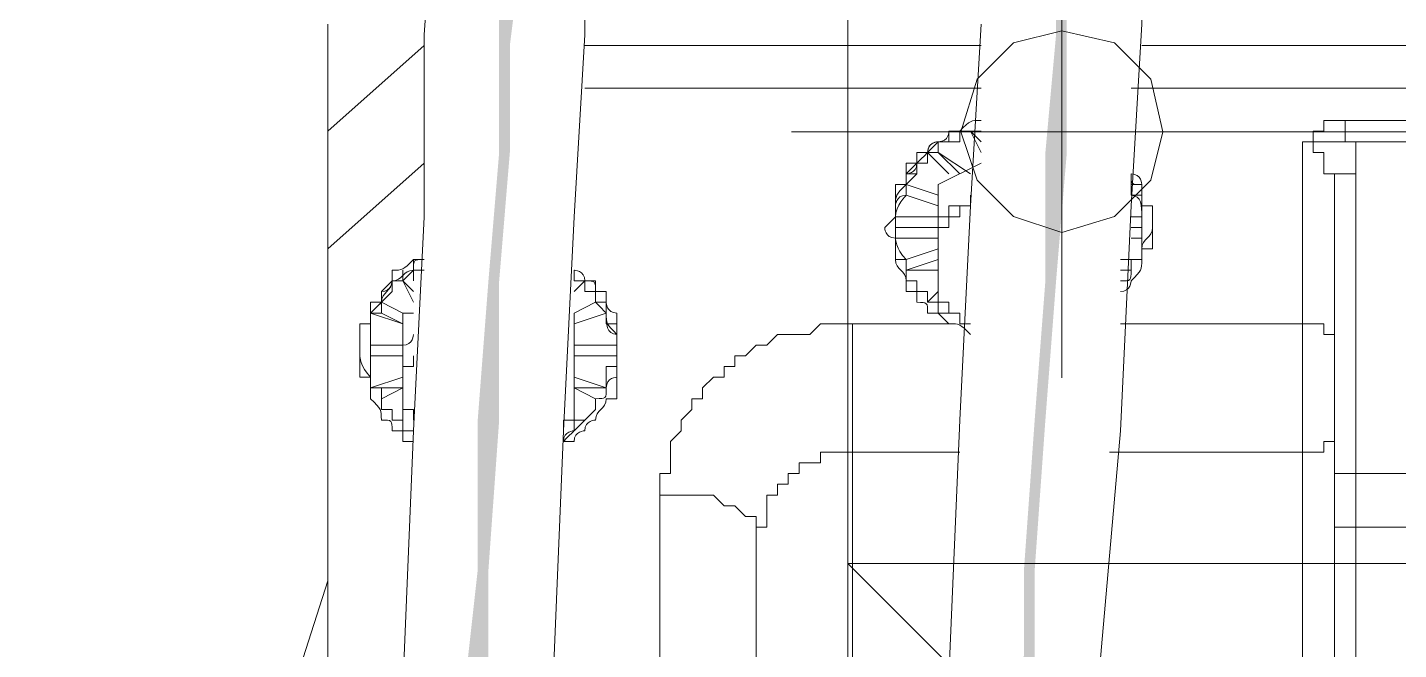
# Model space of a CAD drawing. Header units: millimetres. Extents: x 25083 to 52777, y 24772 to 45779.
# Drawn here: x 49221.9 to 49269.44, y 36955.42 to 36977.01 of the extents above; entities that cross this region are included whole.
import ezdxf

# ---------------------------------------------------------------- set-up
doc = ezdxf.new("R2010")
doc.units = ezdxf.units.MM
doc.layers.add('小车', color=7, linetype='Continuous')
doc.styles.get("Standard").update_dxf_attribs({"font": ''})
doc.styles.get('Standard').set_extended_font_data('SimSun')
doc.dimstyles.new('15', dxfattribs={"dimtxt": 15, "dimasz": 10, "dimexe": 2, "dimexo": 1, "dimgap": 1, "dimtad": 1, "dimdsep": 46, "dimtxsty": 'Standard', "dimcen": 2.5, "dimadec": 0, "dimazin": 0, "dimtfac": 1, "dimtmove": 2, "dimatfit": 3, "dimfxl": 1, "dimtolj": 1, "dimarcsym": 0})

# ---------------------------------------------------------------- blocks, each defined once
blk = doc.blocks.new('zw$D2F4')
h = blk.add_hatch(color=7)
edge = h.paths.add_edge_path(flags=0)
edge.add_spline(control_points=[(347.221, 1052.431), (347.221, 1052.431), (347.221, 1063.201), (347.221, 1063.201), (347.221, 1063.201), (346.849, 1063.201), (346.849, 1063.201), (346.849, 1063.201), (346.849, 1052.431), (346.849, 1052.431), (346.849, 1052.431), (347.221, 1052.431), (347.221, 1052.431), (347.221, 1052.431), (347.221, 1052.431), (347.221, 1052.431)], knot_values=[0, 0, 0, 0, 1, 1, 1, 2, 2, 2, 3, 3, 3, 4, 4, 4, 5, 5, 5, 5], degree=3, periodic=0)
edge = h.paths.add_edge_path(flags=0)
edge.add_spline(control_points=[(347.963, 1073.599), (347.963, 1073.599), (347.963, 1077.684), (347.963, 1077.684), (347.963, 1077.684), (348.335, 1082.883), (348.335, 1082.883), (348.335, 1082.883), (348.335, 1087.711), (348.335, 1087.711), (348.335, 1087.711), (348.706, 1092.167), (348.706, 1092.167), (348.706, 1092.167), (348.706, 1095.88), (348.706, 1095.88), (348.706, 1095.88), (349.077, 1098.851), (349.077, 1098.851), (349.077, 1098.851), (349.077, 1101.451), (349.077, 1101.451), (349.077, 1101.451), (348.335, 1101.451), (348.335, 1101.451), (348.335, 1101.451), (348.335, 1098.851), (348.335, 1098.851), (348.335, 1098.851), (348.335, 1098.851), (348.335, 1098.851), (348.335, 1098.851), (348.335, 1092.167), (348.335, 1092.167), (348.335, 1092.167), (347.963, 1087.711), (347.963, 1087.711), (347.963, 1087.711), (347.592, 1082.883), (347.592, 1082.883), (347.592, 1082.883), (347.592, 1077.684), (347.592, 1077.684), (347.592, 1077.684), (347.221, 1074.342), (347.221, 1074.342), (347.221, 1074.342), (347.221, 1073.599), (347.221, 1073.599), (347.221, 1073.599), (347.963, 1073.599), (347.963, 1073.599), (347.963, 1073.599), (347.963, 1073.599), (347.963, 1073.599)], knot_values=[0, 0, 0, 0, 1, 1, 1, 2, 2, 2, 3, 3, 3, 4, 4, 4, 5, 5, 5, 6, 6, 6, 7, 7, 7, 8, 8, 8, 9, 9, 9, 10, 10, 10, 11, 11, 11, 12, 12, 12, 13, 13, 13, 14, 14, 14, 15, 15, 15, 16, 16, 16, 17, 17, 17, 18, 18, 18, 18], degree=3, periodic=0)
h = blk.add_hatch(color=7)
edge = h.paths.add_edge_path(flags=0)
edge.add_spline(control_points=[(366.16, 1052.803), (366.16, 1052.803), (366.16, 1060.601), (366.16, 1060.601), (366.16, 1060.601), (366.531, 1063.572), (366.531, 1063.572), (366.531, 1063.572), (365.789, 1063.572), (365.789, 1063.572), (365.789, 1063.572), (365.789, 1052.803), (365.789, 1052.803), (365.789, 1052.803), (366.16, 1052.803), (366.16, 1052.803), (366.16, 1052.803), (366.16, 1052.803), (366.16, 1052.803)], knot_values=[0, 0, 0, 0, 1, 1, 1, 2, 2, 2, 3, 3, 3, 4, 4, 4, 5, 5, 5, 6, 6, 6, 6], degree=3, periodic=0)
edge = h.paths.add_edge_path(flags=0)
edge.add_spline(control_points=[(366.903, 1073.97), (366.903, 1073.97), (366.903, 1077.684), (366.903, 1077.684), (366.903, 1077.684), (367.274, 1082.883), (367.274, 1082.883), (367.274, 1082.883), (367.645, 1087.711), (367.645, 1087.711), (367.645, 1087.711), (368.017, 1092.167), (368.017, 1092.167), (368.017, 1092.167), (368.017, 1099.223), (368.017, 1099.223), (368.017, 1099.223), (368.388, 1101.451), (368.388, 1101.451), (368.388, 1101.451), (367.645, 1101.451), (367.645, 1101.451), (367.645, 1101.451), (367.645, 1099.223), (367.645, 1099.223), (367.645, 1099.223), (367.645, 1099.223), (367.645, 1099.223), (367.645, 1099.223), (367.645, 1096.252), (367.645, 1096.252), (367.645, 1096.252), (367.274, 1092.167), (367.274, 1092.167), (367.274, 1092.167), (367.274, 1087.711), (367.274, 1087.711), (367.274, 1087.711), (366.903, 1082.883), (366.903, 1082.883), (366.903, 1082.883), (366.531, 1077.684), (366.531, 1077.684), (366.531, 1077.684), (366.531, 1074.713), (366.531, 1074.713), (366.531, 1074.713), (366.16, 1073.97), (366.16, 1073.97), (366.16, 1073.97), (366.903, 1073.97), (366.903, 1073.97), (366.903, 1073.97), (366.903, 1073.97), (366.903, 1073.97)], knot_values=[0, 0, 0, 0, 1, 1, 1, 2, 2, 2, 3, 3, 3, 4, 4, 4, 5, 5, 5, 6, 6, 6, 7, 7, 7, 8, 8, 8, 9, 9, 9, 10, 10, 10, 11, 11, 11, 12, 12, 12, 13, 13, 13, 14, 14, 14, 15, 15, 15, 16, 16, 16, 17, 17, 17, 18, 18, 18, 18], degree=3, periodic=0)
at = {"color": 7, "lineweight": 5}
for points in [[(346.107, 1101.451), (345.735, 1096.252), (345.735, 1089.939), (345.364, 1082.511), (344.993, 1073.599), (344.621, 1063.572), (344.25, 1052.431)], [(349.82, 1052.431), (349.82, 1063.572), (350.192, 1073.599), (350.563, 1082.511), (350.934, 1089.939), (351.306, 1096.252), (351.306, 1101.451)], [(370.245, 1090.31), (370.616, 1096.623), (370.616, 1101.451)], [(342.393, 1096.623), (342.393, 1069.514)], [(365.046, 1096.623), (364.675, 1090.31)], [(345.735, 1095.88), (342.393, 1092.91)], [(351.306, 1095.88), (365.046, 1095.88)], [(370.616, 1095.88), (389.556, 1095.88)], [(351.306, 1094.395), (365.046, 1094.395)], [(370.245, 1094.395), (389.556, 1094.395)], [(377.672, 1093.281), (376.929, 1093.281), (376.929, 1092.91), (376.558, 1092.91), (376.558, 1092.538), (376.187, 1092.538)], [(377.672, 1093.281), (377.672, 1092.538)], [(377.672, 1093.281), (381.757, 1093.281)], [(363.56, 1092.167), (363.56, 1092.538), (364.303, 1092.538), (364.303, 1092.91), (364.675, 1092.91)], [(364.675, 1092.91), (365.046, 1092.167)], [(364.675, 1092.91), (365.046, 1092.538)], [(376.187, 1092.538), (376.187, 1067.286)], [(376.187, 1092.538), (376.558, 1092.538), (376.558, 1092.167), (376.929, 1092.167), (376.929, 1091.795), (376.929, 1091.424), (377.301, 1091.424), (377.301, 1091.053)], [(377.672, 1092.538), (376.187, 1092.538)], [(381.757, 1092.538), (377.672, 1092.538)], [(377.672, 1092.538), (378.043, 1092.538), (378.043, 1091.424)], [(362.446, 1091.053), (362.818, 1091.424), (362.818, 1091.795), (363.189, 1091.795), (363.189, 1092.167)], [(363.189, 1092.167), (363.932, 1091.424)], [(363.56, 1092.167), (364.303, 1091.424)], [(364.675, 1091.424), (363.56, 1092.167)], [(342.393, 1088.825), (345.735, 1091.795)], [(365.046, 1091.795), (363.56, 1091.053)], [(378.043, 1091.424), (377.301, 1091.424), (377.301, 1091.053)], [(378.043, 1091.424), (378.043, 1068.771)], [(362.075, 1090.681), (362.075, 1089.939), (361.704, 1089.567)], [(362.446, 1091.053), (363.56, 1090.681)], [(363.56, 1090.681), (362.446, 1091.053)], [(362.446, 1090.681), (363.56, 1090.31)], [(363.56, 1086.968), (363.56, 1091.053)], [(363.56, 1088.453), (363.56, 1089.567), (363.932, 1089.567), (363.932, 1089.939), (364.303, 1089.939), (364.303, 1090.31), (364.675, 1090.31), (364.675, 1090.681)], [(364.675, 1090.681), (364.675, 1090.31), (363.932, 1090.31), (363.932, 1089.939), (363.56, 1089.939)], [(370.616, 1090.31), (370.616, 1091.053), (370.245, 1091.053)], [(370.245, 1091.053), (370.245, 1090.681)], [(370.988, 1089.567), (370.988, 1090.31), (370.616, 1090.31), (370.616, 1090.681)], [(377.301, 1091.053), (377.301, 1068.028)], [(364.675, 1090.31), (364.303, 1082.883), (363.932, 1073.97), (363.56, 1063.944), (363.189, 1052.803)], [(369.874, 1082.511), (370.245, 1090.31)], [(370.616, 1089.939), (370.616, 1090.31)], [(363.56, 1089.939), (362.075, 1089.939)], [(370.245, 1089.939), (370.616, 1089.939)], [(362.075, 1089.567), (363.56, 1089.567)], [(363.56, 1089.196), (362.075, 1089.196)], [(362.075, 1089.196), (362.075, 1088.453)], [(370.616, 1089.567), (370.245, 1089.567)], [(370.245, 1089.196), (370.616, 1089.196)], [(370.616, 1089.196), (370.616, 1088.453), (370.245, 1088.453)], [(370.616, 1088.453), (370.616, 1088.825), (370.988, 1088.825), (370.988, 1089.196)], [(363.56, 1088.825), (362.446, 1088.453)], [(362.446, 1088.082), (363.56, 1088.453)], [(364.675, 1086.225), (364.303, 1086.225), (364.303, 1086.596), (363.932, 1086.596), (363.932, 1086.968), (363.56, 1086.968), (363.56, 1087.711), (363.56, 1088.453)], [(370.245, 1088.453), (369.874, 1088.453)], [(345.364, 1087.711), (345.364, 1088.082)], [(362.446, 1088.082), (363.56, 1088.082)], [(363.189, 1086.968), (363.189, 1087.339), (362.818, 1087.339), (362.818, 1087.711), (362.446, 1087.711), (362.446, 1088.082)], [(369.874, 1088.082), (370.245, 1088.082)], [(370.245, 1088.082), (369.874, 1088.082)], [(344.25, 1086.968), (344.621, 1087.339), (344.621, 1087.711), (344.993, 1087.711)], [(344.993, 1087.711), (345.364, 1086.968)], [(344.993, 1087.711), (345.364, 1087.339)], [(350.934, 1087.339), (351.306, 1087.711)], [(351.306, 1087.711), (351.677, 1087.711), (351.677, 1087.339)], [(351.306, 1087.711), (351.306, 1087.339), (351.677, 1087.339), (351.677, 1086.968)], [(351.306, 1087.711), (351.677, 1087.711), (351.677, 1087.339)], [(362.446, 1087.711), (362.446, 1087.339), (362.818, 1087.339), (362.818, 1086.968)], [(363.56, 1087.339), (363.189, 1086.968)], [(344.993, 1086.596), (344.25, 1086.968)], [(351.677, 1086.968), (350.934, 1086.596)], [(351.677, 1086.968), (352.048, 1086.968), (352.048, 1086.596)], [(351.677, 1086.968), (352.048, 1086.968), (352.048, 1086.596)], [(352.42, 1085.854), (352.42, 1086.225), (352.048, 1086.225), (352.048, 1086.968)], [(364.303, 1086.225), (364.303, 1086.596), (363.56, 1086.596), (363.56, 1086.968)], [(364.675, 1086.225), (364.303, 1086.225), (364.303, 1086.596), (363.56, 1086.596), (363.56, 1086.968)], [(343.878, 1086.596), (343.878, 1086.225), (343.507, 1086.225), (343.507, 1085.111)], [(343.878, 1086.596), (344.993, 1086.225)], [(344.25, 1086.596), (344.993, 1086.225)], [(344.993, 1082.511), (344.993, 1086.596)], [(345.364, 1086.596), (344.993, 1086.596)], [(350.934, 1082.511), (350.934, 1086.596)], [(350.934, 1086.225), (352.048, 1086.596)], [(352.048, 1086.596), (350.934, 1086.225)], [(352.42, 1085.111), (352.42, 1086.225)], [(360.59, 1086.225), (359.476, 1086.225), (359.104, 1085.854), (357.99, 1085.854), (357.619, 1085.482), (357.247, 1085.482), (356.876, 1085.111), (356.505, 1085.111), (356.505, 1084.74), (356.133, 1084.74), (356.133, 1084.368), (355.762, 1084.368), (355.391, 1083.997), (355.391, 1083.626), (355.019, 1083.626), (355.019, 1083.254), (354.648, 1082.883), (354.648, 1082.511), (354.276, 1082.14), (354.276, 1081.026), (353.905, 1081.026), (353.905, 1080.283)], [(360.59, 1086.225), (360.59, 1067.657)], [(360.59, 1086.225), (363.932, 1086.225)], [(369.874, 1086.225), (376.187, 1086.225)], [(376.187, 1086.225), (376.929, 1086.225), (376.929, 1085.854), (377.301, 1085.854)], [(344.993, 1085.482), (343.878, 1085.482)], [(350.934, 1085.482), (352.42, 1085.482)], [(343.507, 1085.111), (343.507, 1084.368), (343.878, 1084.368), (343.878, 1083.997)], [(344.993, 1085.111), (343.878, 1085.111)], [(343.878, 1085.111), (344.993, 1085.111)], [(344.993, 1083.997), (344.993, 1084.74), (345.364, 1084.74), (345.364, 1085.111)], [(350.934, 1085.111), (352.42, 1085.111)], [(352.42, 1085.111), (350.934, 1085.111)], [(350.934, 1085.111), (350.934, 1083.997)], [(352.42, 1085.111), (352.42, 1084.74), (352.048, 1084.74), (352.048, 1083.997)], [(352.048, 1083.626), (352.42, 1083.626), (352.42, 1085.111)], [(344.993, 1084.368), (343.878, 1083.997)], [(344.25, 1083.626), (344.993, 1083.997)], [(344.25, 1083.997), (344.993, 1083.997)], [(345.364, 1082.883), (345.364, 1083.254), (344.993, 1083.254), (344.993, 1083.997)], [(350.934, 1083.997), (350.934, 1082.883), (350.563, 1082.883), (350.563, 1082.511)], [(352.048, 1083.997), (350.934, 1084.368)], [(350.934, 1083.997), (351.677, 1083.626)], [(352.048, 1083.997), (350.934, 1083.997)], [(344.993, 1082.883), (344.621, 1082.883), (344.621, 1083.254), (344.25, 1083.254), (344.25, 1083.626)], [(351.677, 1083.626), (351.677, 1083.254), (351.306, 1082.883)], [(351.306, 1082.883), (350.934, 1082.883)], [(368.388, 1052.803), (368.759, 1063.944), (369.131, 1073.97), (369.874, 1082.511)], [(377.301, 1082.511), (377.301, 1082.14), (376.929, 1082.14), (376.929, 1081.769), (376.558, 1081.769), (376.187, 1081.769)], [(357.247, 1078.798), (357.247, 1079.169), (357.619, 1079.169), (357.619, 1080.283), (357.99, 1080.283), (357.99, 1080.655), (358.361, 1080.655), (358.361, 1081.026), (358.733, 1081.026), (358.733, 1081.397), (359.476, 1081.397), (359.476, 1081.769), (360.59, 1081.769)], [(364.303, 1081.769), (360.59, 1081.769)], [(376.187, 1081.769), (369.502, 1081.769)], [(377.301, 1080.655), (377.301, 1081.026), (378.043, 1081.026)], [(378.043, 1081.026), (381.386, 1081.026)], [(353.905, 1067.657), (353.905, 1080.283)], [(357.247, 1078.798), (357.247, 1079.541), (356.876, 1079.541), (356.505, 1079.912), (356.133, 1079.912), (355.762, 1080.283), (353.905, 1080.283)], [(357.247, 1078.798), (357.247, 1064.686)], [(378.043, 1079.169), (377.301, 1079.169), (377.301, 1078.798), (377.301, 1078.427)], [(381.386, 1079.169), (378.043, 1079.169)], [(342.393, 1077.312), (339.422, 1068.028)]]:
    blk.add_lwpolyline(points, dxfattribs=at)
for points in [[(365.046, 1093.281), (364.675, 1093.281), (364.675, 1093.281), (364.303, 1092.91)], [(363.56, 1092.538), (363.56, 1092.538), (363.189, 1092.167), (363.189, 1092.167)], [(363.56, 1092.538), (363.189, 1092.538), (363.189, 1092.167), (363.189, 1092.167)], [(363.56, 1092.538), (363.56, 1092.538), (363.189, 1092.538), (363.189, 1092.167)], [(363.932, 1092.91), (363.932, 1092.91), (363.932, 1092.538), (363.56, 1092.538)], [(363.932, 1092.538), (363.56, 1092.538), (363.56, 1092.538), (363.56, 1092.538)], [(363.56, 1092.538), (363.56, 1092.538), (363.56, 1092.538), (363.56, 1092.538)], [(363.932, 1092.538), (363.56, 1092.538), (363.56, 1092.538), (363.56, 1092.538)], [(363.56, 1092.538), (363.56, 1092.538), (363.56, 1092.538), (363.56, 1092.538)], [(364.303, 1092.91), (364.303, 1092.91), (363.932, 1092.91), (363.932, 1092.91)], [(363.932, 1092.91), (363.932, 1092.91), (363.932, 1092.91), (363.932, 1092.538)], [(363.932, 1092.91), (363.932, 1092.91), (363.932, 1092.538), (363.932, 1092.538)], [(364.675, 1092.91), (364.303, 1092.91), (364.303, 1092.91), (364.303, 1092.91)], [(364.303, 1092.91), (364.303, 1092.91), (364.303, 1092.91), (364.303, 1092.91)], [(364.303, 1092.91), (364.303, 1092.91), (364.303, 1092.91), (364.303, 1092.91)], [(364.675, 1092.91), (364.675, 1092.91), (364.675, 1092.91), (364.675, 1092.91)], [(365.046, 1092.91), (365.046, 1092.91), (364.675, 1092.91), (364.675, 1092.91)], [(363.189, 1092.167), (362.818, 1091.795), (362.818, 1091.795), (362.446, 1091.424)], [(363.189, 1092.167), (363.189, 1092.167), (363.189, 1092.167), (362.818, 1092.167)], [(362.818, 1092.167), (362.818, 1091.795), (362.818, 1091.795), (362.818, 1091.795)], [(363.189, 1092.167), (362.818, 1091.795), (362.818, 1091.795), (362.818, 1091.795)], [(363.56, 1092.167), (363.189, 1092.167), (363.189, 1092.167), (363.189, 1092.167)], [(363.189, 1092.167), (363.189, 1092.167), (363.189, 1092.167), (363.189, 1092.167)], [(363.189, 1092.167), (363.189, 1092.167), (363.189, 1092.167), (363.189, 1092.167)], [(363.189, 1092.167), (363.189, 1092.167), (363.189, 1092.167), (363.189, 1092.167)], [(363.189, 1092.167), (363.189, 1092.167), (363.189, 1092.167), (363.189, 1092.167)], [(363.189, 1092.167), (363.189, 1092.167), (363.189, 1092.167), (363.189, 1092.167)], [(363.189, 1092.167), (363.189, 1092.167), (363.189, 1092.167), (363.189, 1092.167)], [(363.189, 1092.167), (363.189, 1092.167), (363.189, 1092.167), (363.189, 1092.167)], [(363.189, 1092.167), (363.189, 1092.167), (363.189, 1092.167), (363.189, 1092.167)], [(363.189, 1092.167), (363.189, 1092.167), (363.189, 1092.167), (363.189, 1092.167)], [(363.56, 1092.167), (363.56, 1092.167), (363.56, 1092.167), (363.56, 1092.167)], [(362.818, 1091.795), (362.446, 1091.795), (362.446, 1091.795), (362.446, 1091.795)], [(362.446, 1091.795), (362.446, 1091.424), (362.446, 1091.424), (362.446, 1091.424)], [(362.818, 1091.795), (362.818, 1091.424), (362.446, 1091.424), (362.446, 1091.424)], [(362.818, 1091.795), (362.818, 1091.424), (362.446, 1091.424), (362.446, 1091.424)], [(362.818, 1091.795), (362.818, 1091.795), (362.818, 1091.795), (362.818, 1091.424)], [(362.818, 1091.795), (362.818, 1091.795), (362.818, 1091.795), (362.818, 1091.795)], [(362.446, 1091.424), (362.446, 1091.424), (362.446, 1091.424), (362.446, 1091.424)], [(362.446, 1091.424), (362.446, 1091.424), (362.446, 1091.424), (362.446, 1091.424)], [(362.446, 1091.424), (362.446, 1091.424), (362.446, 1091.053), (362.446, 1091.053)], [(362.818, 1091.424), (362.818, 1091.424), (362.818, 1091.424), (362.446, 1091.424)], [(362.446, 1091.424), (362.446, 1091.424), (362.446, 1091.424), (362.446, 1091.424)], [(362.446, 1091.424), (362.446, 1091.424), (362.446, 1091.424), (362.446, 1091.424)], [(362.446, 1091.424), (362.446, 1091.053), (362.446, 1091.053), (362.446, 1090.681)], [(362.446, 1091.424), (362.446, 1091.424), (362.446, 1091.053), (362.446, 1091.053)], [(362.446, 1091.424), (362.446, 1091.053), (362.446, 1091.053), (362.446, 1091.053)], [(370.245, 1091.424), (370.245, 1091.424), (370.245, 1091.424), (370.245, 1091.424)], [(370.245, 1091.424), (370.245, 1091.424), (370.245, 1091.424), (370.245, 1091.424)], [(370.616, 1091.053), (370.616, 1091.053), (370.616, 1091.424), (370.245, 1091.424)], [(370.245, 1091.053), (370.245, 1091.053), (370.245, 1091.053), (370.245, 1091.424)], [(370.245, 1091.053), (370.245, 1091.053), (370.245, 1091.053), (370.245, 1091.424)], [(370.616, 1091.053), (370.245, 1091.053), (370.245, 1091.053), (370.245, 1091.424)], [(362.446, 1091.053), (362.446, 1091.053), (362.075, 1091.053), (362.075, 1091.053)], [(362.075, 1091.053), (362.075, 1091.053), (362.075, 1091.053), (362.075, 1090.681)], [(362.446, 1091.053), (362.075, 1090.681), (362.075, 1090.681), (362.075, 1090.31)], [(362.075, 1090.681), (362.075, 1090.681), (362.075, 1090.681), (362.075, 1090.681)], [(362.446, 1090.681), (362.446, 1090.681), (362.075, 1090.31), (362.075, 1089.939)], [(362.446, 1090.681), (362.075, 1090.681), (362.075, 1090.31), (362.075, 1090.31)], [(362.446, 1090.681), (362.075, 1090.681), (362.075, 1090.31), (362.075, 1090.31)], [(362.446, 1091.053), (362.446, 1091.053), (362.446, 1090.681), (362.446, 1090.681)], [(362.446, 1091.053), (362.446, 1091.053), (362.446, 1090.681), (362.446, 1090.681)], [(362.446, 1091.053), (362.446, 1091.053), (362.446, 1091.053), (362.446, 1091.053)], [(362.446, 1091.053), (362.446, 1091.053), (362.446, 1091.053), (362.446, 1091.053)], [(362.446, 1091.053), (362.446, 1091.053), (362.446, 1090.681), (362.446, 1090.681)], [(362.446, 1091.053), (362.446, 1091.053), (362.446, 1090.681), (362.446, 1090.681)], [(362.446, 1091.053), (362.446, 1091.053), (362.446, 1091.053), (362.446, 1091.053)], [(362.446, 1091.053), (362.446, 1091.053), (362.446, 1091.053), (362.446, 1091.053)], [(362.446, 1091.053), (362.446, 1091.053), (362.446, 1091.053), (362.446, 1091.053)], [(362.446, 1090.681), (362.446, 1090.681), (362.446, 1090.681), (362.446, 1090.681)], [(362.446, 1090.681), (362.446, 1090.681), (362.446, 1090.681), (362.446, 1090.681)], [(362.446, 1090.681), (362.446, 1090.681), (362.446, 1090.681), (362.446, 1090.681)], [(370.245, 1090.681), (370.245, 1090.681), (370.245, 1091.053), (370.245, 1091.053)], [(370.245, 1091.053), (370.245, 1091.053), (370.245, 1091.053), (370.245, 1091.053)], [(370.245, 1090.681), (370.245, 1091.053), (370.245, 1091.053), (370.245, 1091.053)], [(370.616, 1091.053), (370.616, 1091.053), (370.245, 1091.053), (370.245, 1091.053)], [(370.616, 1089.939), (370.616, 1090.31), (370.616, 1090.681), (370.245, 1090.681)], [(370.616, 1090.681), (370.616, 1090.681), (370.245, 1090.681), (370.245, 1090.681)], [(370.245, 1090.681), (370.245, 1090.681), (370.245, 1090.681), (370.245, 1090.681)], [(370.616, 1090.681), (370.245, 1090.681), (370.245, 1090.681), (370.245, 1090.681)], [(370.616, 1091.053), (370.616, 1091.053), (370.616, 1091.053), (370.616, 1091.053)], [(370.616, 1091.053), (370.616, 1091.053), (370.616, 1091.053), (370.616, 1091.053)], [(370.616, 1090.681), (370.616, 1090.681), (370.616, 1090.681), (370.616, 1091.053)], [(370.616, 1091.053), (370.616, 1091.053), (370.616, 1091.053), (370.616, 1091.053)], [(370.616, 1090.681), (370.616, 1091.053), (370.616, 1091.053), (370.616, 1091.053)], [(370.616, 1090.681), (370.616, 1090.681), (370.616, 1091.053), (370.616, 1091.053)], [(370.616, 1090.681), (370.616, 1090.681), (370.616, 1090.681), (370.616, 1090.681)], [(370.616, 1090.31), (370.616, 1090.31), (370.616, 1090.681), (370.616, 1090.681)], [(370.616, 1090.681), (370.616, 1090.681), (370.616, 1090.681), (370.616, 1090.681)], [(370.616, 1090.31), (370.616, 1090.31), (370.616, 1090.681), (370.616, 1090.681)], [(362.075, 1090.31), (362.075, 1090.31), (362.075, 1090.31), (362.075, 1090.31)], [(362.075, 1090.31), (362.075, 1090.31), (362.075, 1090.31), (362.075, 1089.939)], [(362.075, 1090.31), (362.075, 1090.31), (362.075, 1089.939), (362.075, 1089.939)], [(362.075, 1090.31), (362.075, 1090.31), (362.075, 1090.31), (362.075, 1090.31)], [(362.075, 1090.31), (362.075, 1090.31), (362.075, 1090.31), (362.075, 1089.939)], [(362.075, 1090.31), (362.075, 1090.31), (362.075, 1090.31), (362.075, 1089.939)], [(362.075, 1090.31), (362.075, 1090.31), (362.075, 1089.939), (362.075, 1089.939)], [(362.075, 1090.31), (362.075, 1090.31), (362.075, 1090.31), (362.075, 1090.31)], [(370.616, 1090.31), (370.616, 1090.31), (370.616, 1090.31), (370.616, 1090.31)], [(370.616, 1089.939), (370.616, 1090.31), (370.616, 1090.31), (370.616, 1090.31)], [(370.616, 1089.939), (370.616, 1090.31), (370.616, 1090.31), (370.616, 1090.31)], [(370.616, 1090.31), (370.616, 1090.31), (370.616, 1090.31), (370.616, 1090.31)], [(370.616, 1089.939), (370.616, 1090.31), (370.616, 1090.31), (370.616, 1090.31)], [(370.616, 1090.31), (370.616, 1090.31), (370.616, 1090.31), (370.616, 1090.31)], [(370.616, 1090.31), (370.616, 1090.31), (370.616, 1090.31), (370.616, 1090.31)], [(370.616, 1090.31), (370.616, 1090.31), (370.616, 1090.31), (370.616, 1090.31)], [(370.616, 1090.31), (370.616, 1090.31), (370.616, 1090.31), (370.616, 1090.31)], [(370.616, 1089.939), (370.616, 1090.31), (370.616, 1090.31), (370.616, 1090.31)], [(362.075, 1089.939), (362.075, 1089.939), (362.075, 1089.939), (362.075, 1089.939)], [(362.075, 1089.939), (362.075, 1089.939), (362.075, 1089.939), (362.075, 1089.939)], [(362.075, 1089.939), (362.075, 1089.939), (362.075, 1089.939), (362.075, 1089.939)], [(362.075, 1089.939), (362.075, 1089.939), (362.075, 1089.939), (362.075, 1089.939)], [(362.075, 1089.939), (362.075, 1089.939), (362.075, 1089.939), (362.075, 1089.939)], [(362.075, 1089.939), (362.075, 1089.939), (362.075, 1089.939), (362.075, 1089.939)], [(362.075, 1089.939), (362.075, 1089.939), (362.075, 1089.939), (362.075, 1089.939)], [(362.075, 1089.939), (362.075, 1089.939), (362.075, 1089.939), (362.075, 1089.939)], [(362.075, 1089.939), (362.075, 1089.567), (362.075, 1089.567), (362.075, 1089.567)], [(370.616, 1089.939), (370.616, 1089.939), (370.616, 1089.939), (370.616, 1089.939)], [(370.616, 1089.939), (370.616, 1089.939), (370.616, 1089.939), (370.616, 1089.939)], [(370.616, 1089.939), (370.616, 1089.939), (370.616, 1089.939), (370.616, 1089.939)], [(370.616, 1089.567), (370.616, 1089.567), (370.616, 1089.567), (370.616, 1089.939)], [(370.616, 1089.939), (370.616, 1089.939), (370.616, 1089.939), (370.616, 1089.939)], [(370.616, 1089.939), (370.616, 1089.939), (370.616, 1089.939), (370.616, 1089.939)], [(370.616, 1089.939), (370.616, 1089.939), (370.616, 1089.939), (370.616, 1089.939)], [(370.616, 1089.939), (370.616, 1089.939), (370.616, 1089.939), (370.616, 1089.939)], [(361.704, 1089.567), (361.704, 1089.567), (361.704, 1089.196), (362.075, 1089.196)], [(362.075, 1089.567), (362.075, 1089.567), (362.075, 1089.567), (362.075, 1089.196)], [(362.075, 1089.567), (362.075, 1089.196), (362.075, 1089.196), (362.075, 1088.825)], [(362.075, 1089.196), (362.075, 1089.196), (362.075, 1088.825), (362.446, 1088.453)], [(362.075, 1089.196), (362.075, 1089.196), (362.075, 1089.196), (362.075, 1089.196)], [(370.616, 1089.196), (370.616, 1089.567), (370.616, 1089.567), (370.616, 1089.567)], [(370.616, 1088.825), (370.616, 1089.196), (370.988, 1089.196), (370.988, 1089.567)], [(370.988, 1089.196), (370.988, 1089.196), (370.988, 1089.567), (370.988, 1089.567)], [(362.075, 1088.825), (362.075, 1088.825), (362.075, 1088.825), (362.075, 1088.453)], [(370.616, 1088.453), (370.616, 1088.453), (370.616, 1088.825), (370.616, 1088.825)], [(345.364, 1088.453), (344.993, 1088.082), (344.993, 1088.082), (344.621, 1088.082)], [(345.364, 1088.453), (345.364, 1088.453), (345.364, 1088.453), (345.364, 1088.082)], [(345.735, 1088.453), (345.364, 1088.453), (345.364, 1088.453), (345.364, 1088.453)], [(345.735, 1088.453), (345.364, 1088.453), (345.364, 1088.453), (345.364, 1088.082)], [(345.364, 1088.453), (345.364, 1088.453), (345.364, 1088.453), (345.364, 1088.082)], [(345.735, 1088.453), (345.364, 1088.453), (345.364, 1088.453), (345.364, 1088.453)], [(345.364, 1088.453), (345.364, 1088.453), (345.364, 1088.453), (345.364, 1088.453)], [(362.075, 1088.453), (362.075, 1088.082), (362.446, 1088.082), (362.446, 1087.711)], [(362.075, 1088.453), (362.075, 1088.453), (362.446, 1088.453), (362.446, 1088.453)], [(362.446, 1088.453), (362.446, 1088.453), (362.446, 1088.453), (362.446, 1088.453)], [(362.446, 1088.453), (362.446, 1088.453), (362.446, 1088.082), (362.446, 1088.082)], [(362.446, 1088.453), (362.446, 1088.453), (362.446, 1088.453), (362.446, 1088.453)], [(362.446, 1088.453), (362.446, 1088.453), (362.446, 1088.082), (362.446, 1088.082)], [(370.245, 1087.711), (370.616, 1088.082), (370.616, 1088.082), (370.616, 1088.453)], [(370.245, 1088.082), (370.245, 1088.082), (370.245, 1088.453), (370.245, 1088.453)], [(370.245, 1088.082), (370.245, 1088.082), (370.245, 1088.453), (370.245, 1088.453)], [(370.245, 1088.453), (370.245, 1088.453), (370.616, 1088.453), (370.616, 1088.453)], [(345.364, 1088.082), (344.993, 1088.082), (344.993, 1087.711), (344.621, 1087.711)], [(344.621, 1088.082), (344.621, 1087.711), (344.621, 1087.711), (344.621, 1087.711)], [(344.993, 1088.082), (344.993, 1088.082), (344.993, 1088.082), (344.993, 1087.711)], [(345.364, 1088.082), (345.364, 1088.082), (344.993, 1087.711), (344.993, 1087.711)], [(345.735, 1088.082), (345.364, 1088.082), (345.364, 1088.082), (345.364, 1088.082)], [(351.306, 1087.711), (351.306, 1088.082), (350.934, 1088.082), (350.934, 1088.082)], [(350.934, 1087.711), (350.934, 1087.711), (350.934, 1088.082), (350.934, 1088.082)], [(350.934, 1088.082), (350.934, 1088.082), (350.934, 1088.082), (350.934, 1088.082)], [(351.306, 1087.711), (351.306, 1088.082), (350.934, 1088.082), (350.934, 1088.082)], [(362.446, 1088.082), (362.446, 1088.082), (362.446, 1088.082), (362.446, 1088.082)], [(362.446, 1088.082), (362.446, 1088.082), (362.446, 1088.082), (362.446, 1088.082)], [(369.874, 1087.711), (370.245, 1087.711), (370.245, 1087.711), (370.245, 1088.082)], [(370.245, 1088.082), (370.245, 1088.082), (370.245, 1088.082), (370.245, 1088.082)], [(370.245, 1088.082), (370.245, 1088.082), (370.245, 1088.082), (370.245, 1088.082)], [(344.621, 1087.711), (344.621, 1087.339), (344.25, 1087.339), (344.25, 1086.968)], [(344.621, 1087.711), (344.621, 1087.711), (344.621, 1087.339), (344.25, 1087.339)], [(344.621, 1087.711), (344.621, 1087.711), (344.621, 1087.711), (344.25, 1087.339)], [(344.25, 1087.339), (344.25, 1087.339), (344.25, 1087.339), (344.25, 1086.968)], [(344.25, 1087.339), (344.25, 1087.339), (344.25, 1087.339), (344.25, 1087.339)], [(344.25, 1087.339), (344.25, 1087.339), (344.25, 1087.339), (344.25, 1087.339)], [(344.25, 1087.339), (344.25, 1087.339), (344.25, 1087.339), (344.25, 1087.339)], [(344.25, 1087.339), (344.25, 1086.968), (344.25, 1086.968), (344.25, 1086.968)], [(344.25, 1087.339), (344.25, 1087.339), (344.25, 1087.339), (344.25, 1087.339)], [(344.25, 1087.339), (344.25, 1087.339), (344.25, 1087.339), (344.25, 1086.968)], [(344.25, 1087.339), (344.25, 1087.339), (344.25, 1087.339), (344.25, 1086.968)], [(344.993, 1087.711), (344.993, 1087.711), (344.621, 1087.711), (344.621, 1087.711)], [(344.621, 1087.711), (344.621, 1087.711), (344.621, 1087.711), (344.621, 1087.711)], [(344.993, 1087.711), (344.621, 1087.711), (344.621, 1087.711), (344.621, 1087.711)], [(344.621, 1087.711), (344.621, 1087.711), (344.621, 1087.711), (344.621, 1087.711)], [(344.621, 1087.711), (344.621, 1087.711), (344.621, 1087.711), (344.621, 1087.711)], [(344.993, 1087.711), (344.993, 1087.711), (344.993, 1087.711), (344.993, 1087.711)], [(344.993, 1087.711), (344.993, 1087.711), (344.993, 1087.711), (344.993, 1087.711)], [(351.306, 1087.711), (351.306, 1087.711), (350.934, 1087.711), (350.934, 1087.711)], [(351.306, 1087.711), (351.306, 1087.711), (351.306, 1087.711), (351.306, 1087.711)], [(351.677, 1087.339), (351.677, 1087.711), (351.677, 1087.711), (351.306, 1087.711)], [(351.306, 1087.711), (351.306, 1087.711), (351.306, 1087.711), (351.306, 1087.711)], [(351.306, 1087.711), (351.306, 1087.711), (351.306, 1087.711), (351.306, 1087.711)], [(351.306, 1087.711), (351.306, 1087.711), (351.306, 1087.711), (351.306, 1087.711)], [(351.306, 1087.711), (351.306, 1087.711), (351.306, 1087.711), (351.306, 1087.711)], [(351.306, 1087.711), (351.306, 1087.711), (351.306, 1087.711), (351.306, 1087.711)], [(351.306, 1087.711), (351.306, 1087.711), (351.306, 1087.711), (351.306, 1087.711)], [(351.306, 1087.711), (351.306, 1087.711), (351.306, 1087.711), (351.306, 1087.711)], [(351.677, 1087.339), (351.677, 1087.339), (351.677, 1087.339), (351.677, 1087.339)], [(352.048, 1087.339), (352.048, 1087.339), (351.677, 1087.339), (351.677, 1087.339)], [(351.677, 1087.339), (351.677, 1087.339), (351.677, 1087.339), (351.677, 1087.339)], [(351.677, 1086.968), (351.677, 1087.339), (351.677, 1087.339), (351.677, 1087.339)], [(351.677, 1087.339), (351.677, 1087.339), (351.677, 1087.339), (351.677, 1087.339)], [(351.677, 1086.968), (351.677, 1086.968), (351.677, 1087.339), (351.677, 1087.339)], [(351.677, 1087.339), (351.677, 1087.339), (351.677, 1087.339), (351.677, 1087.339)], [(351.677, 1087.339), (351.677, 1087.339), (351.677, 1087.339), (351.677, 1087.339)], [(351.677, 1087.339), (351.677, 1087.339), (351.677, 1087.339), (351.677, 1087.339)], [(351.677, 1087.339), (351.677, 1087.339), (351.677, 1087.339), (351.677, 1087.339)], [(351.677, 1087.339), (351.677, 1087.339), (351.677, 1087.339), (351.677, 1087.339)], [(352.048, 1087.339), (352.048, 1087.339), (352.048, 1087.339), (352.048, 1087.339)], [(352.048, 1086.968), (352.048, 1086.968), (352.048, 1087.339), (352.048, 1087.339)], [(369.874, 1087.339), (370.245, 1087.339), (370.245, 1087.711), (370.245, 1087.711)], [(344.25, 1086.968), (344.25, 1086.968), (343.878, 1086.968), (343.878, 1086.968)], [(343.878, 1086.968), (343.878, 1086.968), (343.878, 1086.968), (343.878, 1086.968)], [(343.878, 1086.968), (343.878, 1086.968), (343.878, 1086.596), (343.878, 1086.596)], [(344.25, 1086.968), (344.25, 1086.968), (343.878, 1086.596), (343.878, 1086.596)], [(344.25, 1086.968), (344.25, 1086.968), (344.25, 1086.968), (343.878, 1086.596)], [(343.878, 1086.968), (343.878, 1086.968), (343.878, 1086.968), (343.878, 1086.968)], [(343.878, 1086.968), (343.878, 1086.968), (343.878, 1086.596), (343.878, 1086.596)], [(344.25, 1086.968), (344.25, 1086.968), (344.25, 1086.968), (344.25, 1086.968)], [(344.25, 1086.968), (344.25, 1086.968), (344.25, 1086.968), (344.25, 1086.968)], [(344.25, 1086.968), (344.25, 1086.596), (344.25, 1086.596), (344.25, 1086.596)], [(352.048, 1086.596), (352.048, 1086.596), (352.048, 1086.596), (351.677, 1086.968)], [(352.048, 1086.968), (352.048, 1086.968), (352.048, 1086.968), (352.048, 1086.968)], [(352.048, 1086.968), (352.048, 1086.968), (352.048, 1086.968), (352.048, 1086.968)], [(352.42, 1086.596), (352.048, 1086.596), (352.048, 1086.968), (352.048, 1086.968)], [(352.048, 1086.968), (352.048, 1086.968), (352.048, 1086.968), (352.048, 1086.968)], [(362.818, 1086.968), (363.189, 1086.968), (363.189, 1086.968), (363.189, 1086.596)], [(363.189, 1086.968), (363.189, 1086.968), (363.189, 1086.968), (363.56, 1086.968)], [(344.25, 1086.596), (344.25, 1086.596), (344.25, 1086.596), (343.878, 1086.596)], [(343.878, 1086.596), (343.878, 1086.596), (343.878, 1086.596), (343.878, 1086.596)], [(343.878, 1086.596), (343.878, 1086.596), (343.878, 1086.596), (343.878, 1086.596)], [(343.878, 1086.596), (343.878, 1086.225), (343.878, 1086.225), (343.878, 1086.225)], [(343.878, 1086.596), (343.878, 1086.596), (343.878, 1086.596), (343.878, 1086.596)], [(343.878, 1086.596), (343.878, 1086.596), (343.878, 1086.596), (343.878, 1086.596)], [(343.878, 1086.596), (343.878, 1086.596), (343.878, 1086.596), (343.878, 1086.596)], [(343.878, 1086.596), (343.878, 1086.596), (343.878, 1086.596), (343.878, 1086.596)], [(343.878, 1086.596), (343.878, 1086.596), (343.878, 1086.596), (343.878, 1086.596)], [(343.878, 1086.596), (343.878, 1086.596), (343.878, 1086.596), (343.878, 1086.596)], [(343.878, 1086.596), (343.878, 1086.596), (343.878, 1086.596), (343.878, 1086.596)], [(343.878, 1086.596), (343.878, 1086.225), (343.878, 1086.225), (343.878, 1085.854)], [(343.878, 1086.596), (343.878, 1086.225), (343.878, 1086.225), (343.878, 1085.854)], [(343.878, 1086.596), (343.878, 1086.596), (343.878, 1086.596), (343.878, 1086.596)], [(343.878, 1086.596), (343.878, 1086.596), (343.878, 1086.225), (343.878, 1085.854)], [(352.048, 1086.596), (352.048, 1086.596), (352.048, 1086.596), (352.048, 1086.596)], [(352.42, 1085.854), (352.048, 1085.854), (352.048, 1086.225), (352.048, 1086.596)], [(352.048, 1086.596), (352.048, 1086.596), (352.048, 1086.596), (352.048, 1086.596)], [(352.048, 1086.596), (352.048, 1086.596), (352.048, 1086.596), (352.048, 1086.596)], [(352.048, 1086.596), (352.048, 1086.596), (352.048, 1086.596), (352.048, 1086.596)], [(352.048, 1086.596), (352.048, 1086.596), (352.048, 1086.596), (352.048, 1086.596)], [(352.048, 1086.596), (352.048, 1086.596), (352.048, 1086.596), (352.048, 1086.596)], [(352.048, 1086.596), (352.048, 1086.596), (352.048, 1086.596), (352.048, 1086.596)], [(352.42, 1085.854), (352.048, 1086.225), (352.048, 1086.225), (352.048, 1086.596)], [(352.42, 1085.854), (352.048, 1086.225), (352.048, 1086.225), (352.048, 1086.596)], [(352.048, 1086.596), (352.048, 1086.596), (352.048, 1086.596), (352.048, 1086.596)], [(352.048, 1086.596), (352.048, 1086.596), (352.048, 1086.596), (352.048, 1086.596)], [(352.048, 1086.596), (352.048, 1086.596), (352.048, 1086.596), (352.048, 1086.596)], [(352.048, 1086.596), (352.048, 1086.596), (352.048, 1086.596), (352.048, 1086.596)], [(352.42, 1086.596), (352.42, 1086.596), (352.42, 1086.596), (352.42, 1086.596)], [(352.42, 1086.225), (352.42, 1086.596), (352.42, 1086.596), (352.42, 1086.596)], [(363.189, 1086.596), (363.189, 1086.596), (363.189, 1086.596), (363.56, 1086.596)], [(363.56, 1086.596), (363.56, 1086.596), (363.932, 1086.225), (363.932, 1086.225)], [(343.878, 1086.225), (343.878, 1086.225), (343.878, 1085.854), (343.878, 1085.854)], [(343.878, 1085.854), (343.878, 1085.854), (343.878, 1085.854), (343.878, 1085.854)], [(343.878, 1085.854), (343.878, 1085.854), (343.878, 1085.854), (343.878, 1085.854)], [(343.878, 1085.854), (343.878, 1085.854), (343.878, 1085.854), (343.878, 1085.854)], [(343.878, 1085.854), (343.878, 1085.854), (343.878, 1085.854), (343.878, 1085.854)], [(343.878, 1085.854), (343.878, 1085.854), (343.878, 1085.854), (343.878, 1085.854)], [(343.878, 1085.854), (343.878, 1085.854), (343.878, 1085.854), (343.878, 1085.854)], [(343.878, 1085.854), (343.878, 1085.854), (343.878, 1085.854), (343.878, 1085.854)], [(343.878, 1085.854), (343.878, 1085.854), (343.878, 1085.854), (343.878, 1085.854)], [(343.878, 1085.854), (343.878, 1085.482), (343.878, 1085.482), (343.878, 1085.482)], [(343.878, 1085.854), (343.878, 1085.482), (343.878, 1085.482), (343.878, 1085.482)], [(343.878, 1085.854), (343.878, 1085.854), (343.878, 1085.854), (343.878, 1085.854)], [(343.878, 1085.854), (343.878, 1085.482), (343.878, 1085.482), (343.878, 1085.482)], [(343.878, 1085.854), (343.878, 1085.854), (343.878, 1085.854), (343.878, 1085.854)], [(343.878, 1085.854), (343.878, 1085.854), (343.878, 1085.854), (343.878, 1085.854)], [(344.993, 1085.482), (345.364, 1085.482), (345.364, 1085.854), (345.364, 1085.854)], [(350.934, 1085.854), (350.934, 1085.482), (350.934, 1085.482), (350.934, 1085.482)], [(352.42, 1085.482), (352.42, 1085.482), (352.42, 1085.482), (352.42, 1085.854)], [(352.42, 1085.854), (352.42, 1085.854), (352.42, 1085.854), (352.42, 1085.854)], [(352.42, 1085.854), (352.42, 1085.854), (352.42, 1085.854), (352.42, 1085.854)], [(352.42, 1085.854), (352.42, 1085.854), (352.42, 1085.854), (352.42, 1085.854)], [(352.42, 1085.854), (352.42, 1085.854), (352.42, 1085.854), (352.42, 1085.854)], [(352.42, 1085.854), (352.42, 1085.854), (352.42, 1085.854), (352.42, 1085.854)], [(352.42, 1085.854), (352.42, 1085.854), (352.42, 1085.854), (352.42, 1085.854)], [(352.42, 1085.854), (352.42, 1085.854), (352.42, 1085.854), (352.42, 1085.854)], [(352.42, 1085.854), (352.42, 1085.854), (352.42, 1085.854), (352.42, 1085.854)], [(352.42, 1085.854), (352.42, 1085.854), (352.42, 1085.854), (352.42, 1085.854)], [(352.42, 1085.482), (352.42, 1085.482), (352.42, 1085.482), (352.42, 1085.854)], [(352.42, 1085.482), (352.42, 1085.482), (352.42, 1085.854), (352.42, 1085.854)], [(352.42, 1085.854), (352.42, 1085.854), (352.42, 1085.854), (352.42, 1085.854)], [(352.42, 1085.854), (352.42, 1085.854), (352.42, 1085.854), (352.42, 1085.854)], [(352.42, 1085.854), (352.42, 1085.854), (352.42, 1085.854), (352.42, 1085.854)], [(363.932, 1086.225), (364.303, 1086.225), (364.303, 1086.225), (364.675, 1085.854)], [(343.878, 1085.482), (343.878, 1085.482), (343.878, 1085.482), (343.878, 1085.482)], [(343.878, 1085.482), (343.878, 1085.482), (343.878, 1085.482), (343.878, 1085.482)], [(343.878, 1085.482), (343.878, 1085.482), (343.878, 1085.482), (343.878, 1085.111)], [(352.42, 1085.111), (352.42, 1085.482), (352.42, 1085.482), (352.42, 1085.482)], [(352.42, 1085.482), (352.42, 1085.482), (352.42, 1085.482), (352.42, 1085.482)], [(352.42, 1085.482), (352.42, 1085.482), (352.42, 1085.482), (352.42, 1085.482)], [(343.507, 1085.111), (343.507, 1085.111), (343.507, 1084.74), (343.878, 1084.368)], [(343.878, 1085.111), (343.878, 1085.111), (343.878, 1085.111), (343.878, 1085.111)], [(343.878, 1085.111), (343.878, 1084.74), (343.878, 1084.368), (343.878, 1084.368)], [(343.878, 1085.111), (343.878, 1085.111), (343.878, 1085.111), (343.878, 1085.111)], [(352.42, 1085.111), (352.42, 1085.111), (352.42, 1085.111), (352.42, 1085.111)], [(352.42, 1084.368), (352.42, 1084.74), (352.42, 1085.111), (352.42, 1085.111)], [(343.878, 1084.368), (343.878, 1084.368), (343.878, 1083.997), (343.878, 1083.997)], [(343.878, 1084.368), (343.878, 1083.997), (343.878, 1083.997), (343.878, 1083.997)], [(343.878, 1084.368), (343.878, 1084.368), (343.878, 1084.368), (343.878, 1084.368)], [(343.878, 1083.997), (344.25, 1083.997), (344.25, 1083.997), (344.25, 1083.997)], [(343.878, 1083.997), (343.878, 1083.626), (343.878, 1083.626), (343.878, 1083.626)], [(343.878, 1083.997), (343.878, 1083.997), (344.25, 1083.997), (344.25, 1083.997)], [(343.878, 1083.997), (343.878, 1083.997), (343.878, 1083.997), (343.878, 1083.997)], [(344.25, 1083.997), (344.25, 1083.626), (344.25, 1083.626), (344.25, 1083.626)], [(344.25, 1083.997), (344.25, 1083.626), (344.25, 1083.626), (344.25, 1083.626)], [(351.677, 1083.626), (352.048, 1083.626), (352.048, 1083.626), (352.048, 1083.997)], [(351.677, 1083.626), (352.048, 1083.626), (352.048, 1083.626), (352.048, 1083.997)], [(352.048, 1083.997), (352.048, 1084.368), (352.42, 1084.368), (352.42, 1084.368)], [(352.048, 1083.997), (352.048, 1083.997), (352.048, 1083.997), (352.048, 1083.997)], [(352.048, 1083.997), (352.048, 1083.997), (352.048, 1083.997), (352.048, 1083.997)], [(352.048, 1083.997), (352.048, 1083.997), (352.048, 1083.997), (352.048, 1083.997)], [(343.878, 1083.626), (344.25, 1083.254), (344.25, 1083.254), (344.25, 1082.883)], [(351.677, 1082.883), (351.677, 1083.254), (352.048, 1083.254), (352.048, 1083.626)], [(344.25, 1082.883), (344.621, 1082.883), (344.621, 1082.883), (344.621, 1082.511)], [(344.993, 1082.883), (344.993, 1082.883), (344.993, 1082.511), (344.993, 1082.511)], [(350.934, 1082.511), (350.934, 1082.511), (351.306, 1082.883), (351.306, 1082.883)], [(351.306, 1082.511), (351.306, 1082.883), (351.677, 1082.883), (351.677, 1082.883)], [(344.621, 1082.511), (344.621, 1082.511), (344.993, 1082.511), (344.993, 1082.511)], [(344.993, 1082.511), (344.993, 1082.511), (344.993, 1082.511), (344.993, 1082.14)], [(344.993, 1082.511), (344.993, 1082.511), (345.364, 1082.511), (345.364, 1082.511)], [(344.993, 1082.14), (344.993, 1082.14), (345.364, 1082.14), (345.364, 1082.14)], [(345.364, 1082.511), (345.364, 1082.511), (345.364, 1082.511), (345.364, 1082.511)], [(350.563, 1082.14), (350.563, 1082.511), (350.934, 1082.511), (350.934, 1082.511)], [(350.563, 1082.14), (350.934, 1082.511), (350.934, 1082.511), (350.934, 1082.511)], [(350.563, 1082.14), (350.563, 1082.14), (350.563, 1082.14), (350.563, 1082.14)], [(350.563, 1082.14), (350.934, 1082.14), (350.934, 1082.14), (350.934, 1082.14)], [(350.934, 1082.14), (350.934, 1082.511), (351.306, 1082.511), (351.306, 1082.511)], [(351.306, 1082.511), (351.306, 1082.511), (351.306, 1082.511), (351.306, 1082.511)]]:
    blk.add_open_spline(points, degree=3, dxfattribs=at)
blk = doc.blocks.new('*D471')
at = {"layer": 'DEFPOINTS', "color": 0}
for p in [(37119.203, 116894.703), (37119.203, 116859.785), (37149.16, 116859.785)]:
    blk.add_point(p, dxfattribs=at)
at = {"layer": '小车', "color": 0, "linetype": 'Continuous', "lineweight": -2}
for p, q in [((37119.203, 116860.785), (37119.203, 116896.703)), ((37149.16, 116860.785), (37149.16, 116896.703)), ((37139.16, 116894.703), (37129.203, 116894.703))]:
    blk.add_line(p, q, dxfattribs=at)
at = {"layer": '小车', "color": 0}
for points in [[(37129.203, 116896.37), (37129.203, 116893.036), (37119.203, 116894.703)], [(37139.16, 116896.37), (37139.16, 116893.036), (37149.16, 116894.703)]]:
    blk.add_solid(points, dxfattribs=at)
at = {"layer": '小车', "color": 0, "insert": (37185.088, 116894.703), "char_height": 15, "attachment_point": 5}
blk.add_mtext('\\A1;29.96', dxfattribs=at)
blk = doc.blocks.new('A$C1A4175F5')
at = {"layer": '小车', "color": 7, "lineweight": 0}
for points in [[(1181.479, 335.406), (1181.479, 388.32)], [(1181.479, 370.402), (1181.479, 335.406)], [(1166.361, 350.524), (1181.479, 335.406)], [(1139.903, 335.406), (1181.479, 335.406)], [(1181.479, 335.406), (1204.017, 335.406)]]:
    blk.add_lwpolyline(points, dxfattribs=at)
at = {"layer": '小车', "color": 1, "lineweight": 0}
for points in [[(1196.457, 377.401), (1196.457, 333.446)], [(1187.918, 342.825), (1205.976, 342.825)]]:
    blk.add_lwpolyline(points, dxfattribs=at)
at = {"layer": '小车', "color": 7, "lineweight": 0}
blk.add_lwpolyline([(1199.957, 342.825), (1199.537, 344.645), (1198.277, 345.904), (1196.457, 346.324), (1194.778, 345.904), (1193.518, 344.645), (1192.958, 342.825), (1193.518, 341.145), (1194.778, 339.885), (1196.457, 339.325), (1198.277, 339.885), (1199.537, 341.145), (1199.957, 342.825)], close=True, dxfattribs=at)
at = {"layer": '小车'}
dim = blk.add_linear_dim(base=(1151.522, 705.449), p1=(1181.479, 670.531), p2=(1151.522, 670.531), dimstyle='15', override={"dimfxl": 0.18}, dxfattribs=at)
dim.commit()
dim.dimension.update_dxf_attribs({"geometry": '*D471', "text_midpoint": (1217.407, 705.449), "dimtype": 128, "insert": (-35967.681, -116189.253)})

msp = doc.modelspace()

# ---------------------------------------------------------------- block references
msp.add_blockref('zw$D2F4', (48889.923, 35880.503))
at = {"layer": '小车', "ltscale": 10, "xscale": -1, "rotation": 270}
msp.add_blockref('A$C1A4175F5', (48914.945, 35776.933), dxfattribs=at)

doc.saveas('drawing.dxf')
